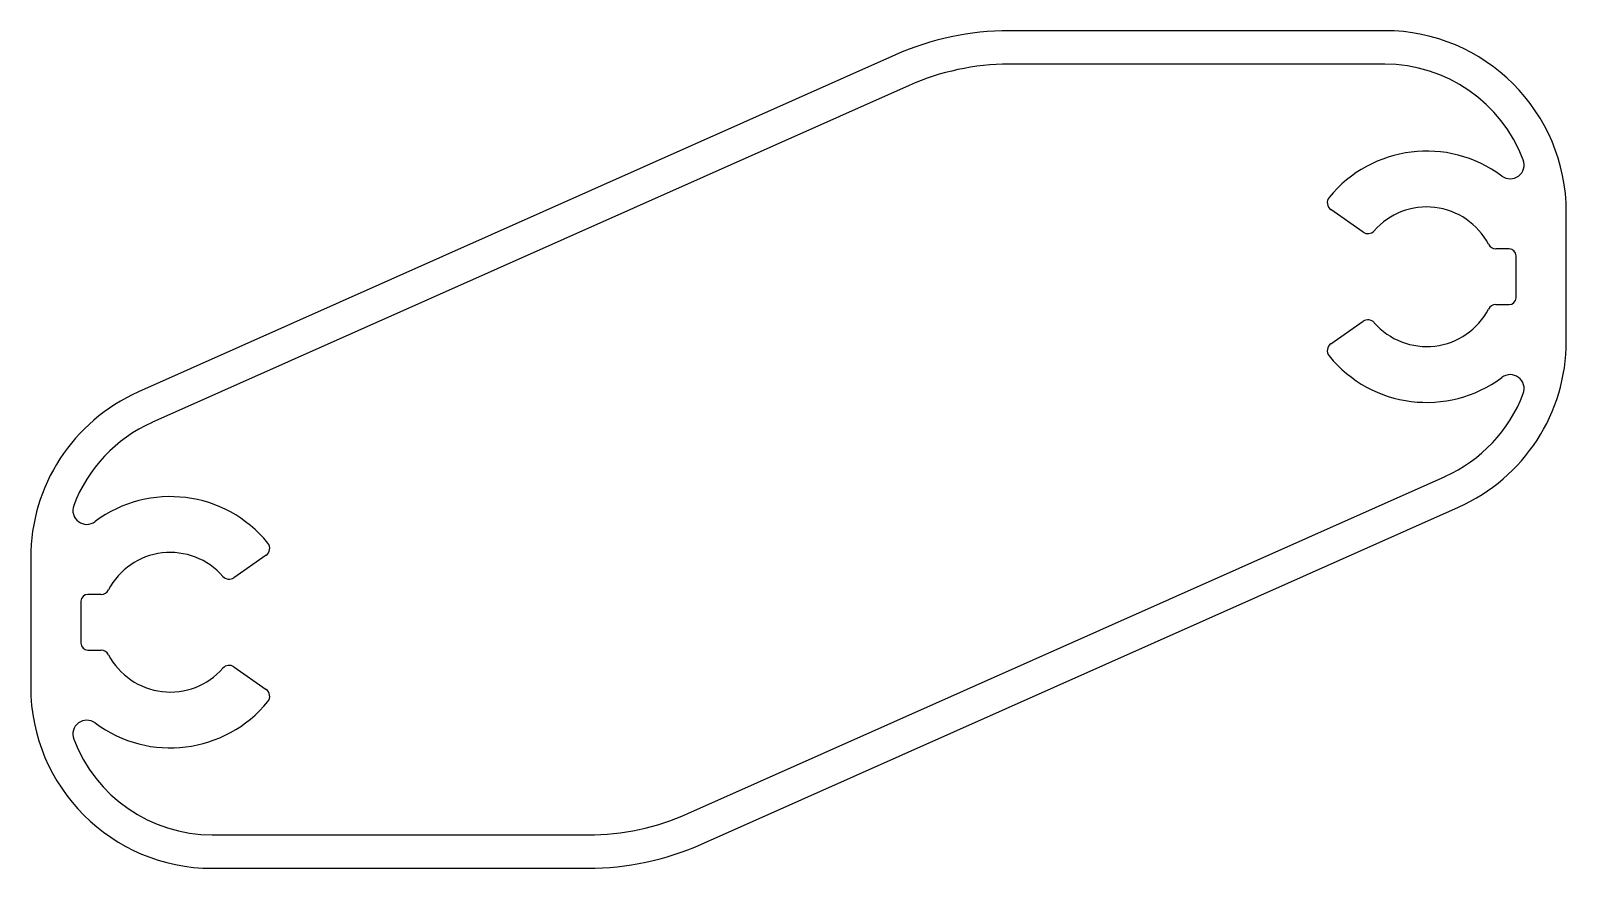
# Model space of a CAD drawing. Extents: x 2249.3 to 2304.3, y 1015.7 to 1045.7.
import ezdxf

# ---------------------------------------------------------------- set-up
doc = ezdxf.new("R2010")
doc.units = 0
doc.layers.get('0').update_dxf_attribs({"linetype": 'CONTINUOUS'})

msp = doc.modelspace()

# ---------------------------------------------------------------- linework, layer by layer
for p, q in [((2297.761, 1045.723), (2284.303, 1045.723)), ((2280.236, 1044.859), (2253.117, 1032.785)), ((2297.761, 1044.523), (2284.303, 1044.523)), ((2280.724, 1043.762), (2253.605, 1031.688)), ((2296.981, 1038.508), (2295.829, 1039.314)), ((2304.261, 1034.6), (2304.261, 1039.223)), ((2302.211, 1037.911), (2301.741, 1037.911)), ((2302.461, 1036.161), (2302.461, 1037.661)), ((2301.741, 1035.911), (2302.211, 1035.911)), ((2295.829, 1034.509), (2296.981, 1035.315)), ((2272.798, 1017.684), (2299.917, 1029.758)), ((2273.286, 1016.588), (2300.405, 1028.662)), ((2257.693, 1026.938), (2256.541, 1026.132)), ((2249.261, 1026.847), (2249.261, 1022.223)), ((2251.061, 1025.285), (2251.061, 1023.785)), ((2251.781, 1025.535), (2251.311, 1025.535)), ((2251.311, 1023.535), (2251.781, 1023.535)), ((2256.541, 1022.938), (2257.693, 1022.132)), ((2255.761, 1016.923), (2269.219, 1016.923)), ((2255.761, 1015.723), (2269.219, 1015.723))]:
    msp.add_line(p, q)
for centre, radius, start, end in [((2284.303, 1035.723), 10, 90, 114), ((2297.761, 1039.223), 6.5, 0, 90), ((2284.303, 1035.723), 8.8, 90, 114), ((2297.761, 1039.223), 5.3, 20.6825, 90), ((2299.261, 1036.911), 4.5, 53.2639, 140.904), ((2302.252, 1040.918), 0.5, 233.2639, 20.6825), ((2296.001, 1039.56), 0.3, 140.904, 235), ((2299.261, 1036.911), 2.5, 27.664, 138.8494), ((2297.153, 1038.754), 0.3, 235, 318.8494), ((2301.741, 1038.211), 0.3, 207.664, 270), ((2302.211, 1037.661), 0.25, 360, 90), ((2299.261, 1036.911), 2.5, 221.1506, 332.336), ((2301.741, 1035.611), 0.3, 90, 152.336), ((2302.211, 1036.161), 0.25, 270.0001, 0), ((2297.153, 1035.069), 0.3, 41.1506, 125), ((2297.761, 1034.6), 6.5, 294, 0), ((2296.001, 1034.263), 0.3, 125, 219.096), ((2299.261, 1036.911), 4.5, 219.096, 306.7361), ((2302.252, 1032.904), 0.5, 339.3175, 126.7361), ((2255.761, 1026.847), 6.5, 114, 180), ((2297.761, 1034.6), 5.3, 294, 339.3175), ((2255.761, 1026.847), 5.3, 114, 159.3175), ((2251.27, 1028.542), 0.5, 159.3175, 306.7361), ((2254.261, 1024.535), 4.5, 39.096, 126.7361), ((2254.261, 1024.535), 2.5, 41.1506, 152.336), ((2257.521, 1027.183), 0.3, 305, 39.096), ((2256.369, 1026.377), 0.3, 221.1506, 305), ((2251.311, 1025.285), 0.25, 90.0001, 180), ((2251.781, 1025.835), 0.3, 270, 332.336), ((2251.311, 1023.785), 0.25, 180, 270), ((2251.781, 1023.235), 0.3, 27.664, 90), ((2254.261, 1024.535), 2.5, 207.664, 318.8494), ((2256.369, 1022.692), 0.3, 55, 138.8494), ((2255.761, 1022.223), 6.5, 180, 270), ((2257.521, 1021.886), 0.3, 320.904, 55), ((2254.261, 1024.535), 4.5, 233.2639, 320.904), ((2251.27, 1020.528), 0.5, 53.2639, 200.6825), ((2255.761, 1022.223), 5.3, 200.6825, 270), ((2269.219, 1025.723), 8.8, 270, 294), ((2269.219, 1025.723), 10, 270, 294)]:
    msp.add_arc(centre, radius, start, end)

doc.saveas('drawing.dxf')
